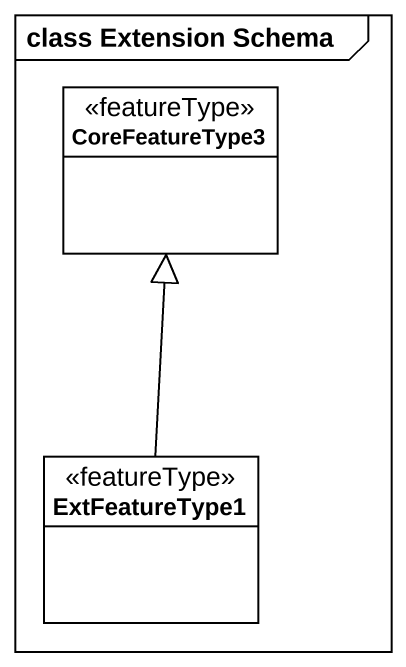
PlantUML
@startuml
mainframe class Extension Schema
hide circle
hide empty members
class CoreFeatureType3 <<featureType>>
class ExtFeatureType1 <<featureType>>
ExtFeatureType1 -up-|> CoreFeatureType3
@enduml
